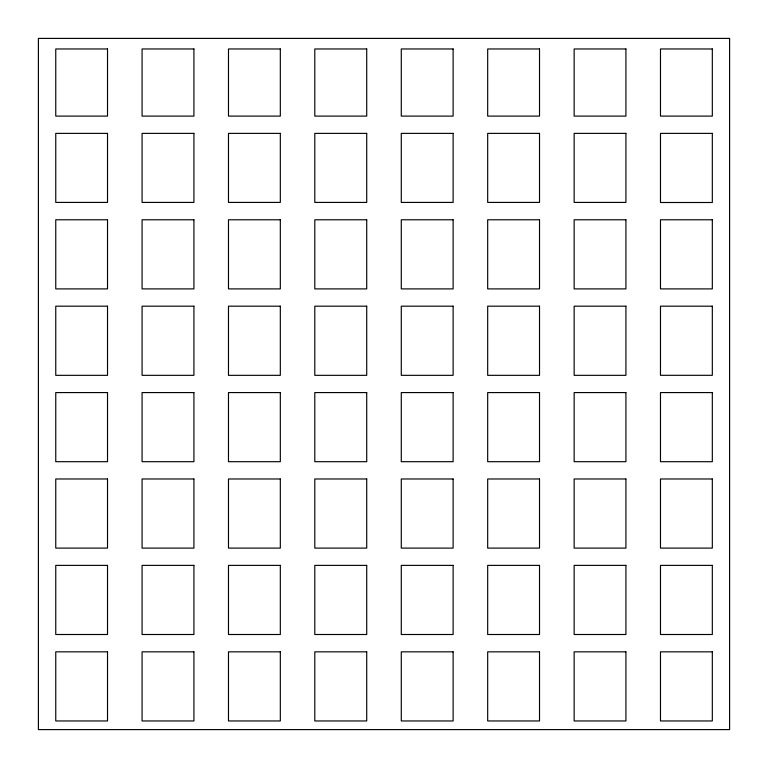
<?xml version="1.0" encoding="UTF-8"?>
<svg xmlns="http://www.w3.org/2000/svg" width="768" height="768" viewBox="0 0 768 768"><rect width="100%" height="100%" fill="white"/><g stroke="black" fill="none" stroke-linecap="round" stroke-linejoin="round"><path stroke-width="1.15" d="M729.6 38.4L38.4 38.4L38.4 729.6L729.6 729.6L729.6 38.4M107.52 48.97L55.757 48.97L55.757 116.102L107.52 116.102L107.52 48.97M193.92 48.97L142.08 48.97L142.08 116.102L193.92 116.102L193.92 48.97M280.32 48.97L228.48 48.97L228.48 116.102L280.32 116.102L280.32 48.97M366.72 48.97L314.794 48.97L314.794 116.102L366.72 116.102L366.72 48.97M453.12 48.97L401.28 48.97L401.28 116.102L453.12 116.102L453.12 48.97M539.52 48.97L487.68 48.97L487.68 116.102L539.52 116.102L539.52 48.97M625.92 48.97L574.147 48.97L574.147 116.102L625.92 116.102L625.92 48.97M712.32 48.97L660.48 48.97L660.48 116.102L712.32 116.102L712.32 48.97M107.52 133.382L55.757 133.382L55.757 202.416L107.52 202.416L107.52 133.382M193.92 133.382L142.08 133.382L142.08 202.416L193.92 202.416L193.92 133.382M280.32 133.382L228.48 133.382L228.48 202.416L280.32 202.416L280.32 133.382M366.72 133.382L314.794 133.382L314.794 202.416L366.72 202.416L366.72 133.382M453.12 133.382L401.28 133.382L401.28 202.416L453.12 202.416L453.12 133.382M539.52 133.382L487.68 133.382L487.68 202.416L539.52 202.416L539.52 133.382M625.92 133.382L574.147 133.382L574.147 202.416L625.92 202.416L625.92 133.382M712.32 133.382L660.48 133.382L660.48 202.502L712.32 202.502L712.32 133.382M107.52 219.782L55.757 219.782L55.757 288.902L107.52 288.902L107.52 219.782M193.92 219.782L142.08 219.782L142.08 288.902L193.92 288.902L193.92 219.782M280.32 219.782L228.48 219.782L228.48 288.902L280.32 288.902L280.32 219.782M366.72 219.782L314.794 219.782L314.794 288.902L366.72 288.902L366.72 219.782M453.12 219.782L401.28 219.782L401.28 288.902L453.12 288.902L453.12 219.782M539.52 219.782L487.68 219.782L487.68 288.902L539.52 288.902L539.52 219.782M625.92 219.782L574.147 219.782L574.147 288.902L625.92 288.902L625.92 219.782M712.32 219.782L660.48 219.782L660.48 288.902L712.32 288.902L712.32 219.782M107.52 306.182L55.757 306.182L55.757 375.331L107.52 375.331L107.52 306.182M193.92 306.182L142.08 306.182L142.08 375.331L193.92 375.331L193.92 306.182M280.32 306.182L228.48 306.182L228.48 375.331L280.32 375.331L280.32 306.182M366.72 306.182L314.794 306.182L314.794 375.331L366.72 375.331L366.72 306.182M453.12 306.182L401.28 306.182L401.28 375.331L453.12 375.331L453.12 306.182M539.52 306.182L487.68 306.182L487.68 375.331L539.52 375.331L539.52 306.182M625.92 306.182L574.147 306.182L574.147 375.331L625.92 375.331L625.92 306.182M712.32 306.182L660.48 306.182L660.48 375.302L712.32 375.302L712.32 306.182M107.52 392.582L55.757 392.582L55.757 461.693L107.52 461.693L107.52 392.582M193.92 392.582L142.08 392.582L142.08 461.693L193.92 461.693L193.92 392.582M280.32 392.582L228.48 392.582L228.48 461.693L280.32 461.693L280.32 392.582M366.72 392.582L314.794 392.582L314.794 461.693L366.72 461.693L366.72 392.582M453.12 392.582L401.28 392.582L401.28 461.693L453.12 461.693L453.12 392.582M539.52 392.582L487.68 392.582L487.68 461.693L539.52 461.693L539.52 392.582M625.92 392.582L574.147 392.582L574.147 461.693L625.92 461.693L625.92 392.582M712.32 392.582L660.48 392.582L660.48 461.702L712.32 461.702L712.32 392.582M107.52 478.982L55.757 478.982L55.757 548.102L107.52 548.102L107.52 478.982M193.92 478.982L142.08 478.982L142.08 548.102L193.92 548.102L193.92 478.982M280.32 478.982L228.48 478.982L228.48 548.102L280.32 548.102L280.32 478.982M366.72 478.982L314.794 478.982L314.794 548.102L366.72 548.102L366.72 478.982M453.12 478.982L401.28 478.982L401.28 548.102L453.12 548.102L453.12 478.982M539.52 478.982L487.68 478.982L487.68 548.102L539.52 548.102L539.52 478.982M625.92 478.982L574.147 478.982L574.147 548.102L625.92 548.102L625.92 478.982M712.32 478.982L660.48 478.982L660.48 548.102L712.32 548.102L712.32 478.982M107.52 565.382L55.757 565.382L55.757 634.502L107.52 634.502L107.52 565.382M193.92 565.382L142.08 565.382L142.08 634.502L193.92 634.502L193.92 565.382M280.32 565.382L228.48 565.382L228.48 634.502L280.32 634.502L280.32 565.382M366.72 565.382L314.794 565.382L314.794 634.502L366.72 634.502L366.72 565.382M453.12 565.382L401.28 565.382L401.28 634.502L453.12 634.502L453.12 565.382M539.52 565.382L487.68 565.382L487.68 634.502L539.52 634.502L539.52 565.382M625.92 565.382L574.147 565.382L574.147 634.502L625.92 634.502L625.92 565.382M712.32 565.382L660.48 565.382L660.48 634.502L712.32 634.502L712.32 565.382M107.52 651.84L55.757 651.84L55.757 720.96L107.52 720.96L107.52 651.84M193.92 651.84L142.08 651.84L142.08 720.96L193.92 720.96L193.92 651.84M280.32 651.84L228.48 651.84L228.48 720.96L280.32 720.96L280.32 651.84M366.72 651.84L314.794 651.84L314.794 720.96L366.72 720.96L366.72 651.84M453.12 651.84L401.28 651.84L401.28 720.96L453.12 720.96L453.12 651.84M539.52 651.84L487.68 651.84L487.68 720.96L539.52 720.96L539.52 651.84M625.92 651.84L574.147 651.84L574.147 720.96L625.92 720.96L625.92 651.84M712.32 651.84L660.48 651.84L660.48 720.96L712.32 720.96L712.32 651.84"/></g></svg>
